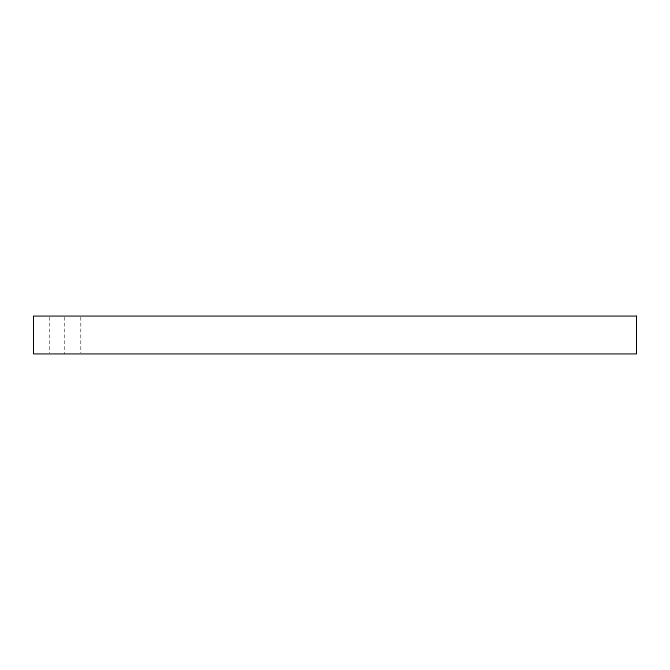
<?xml version="1.0" encoding="UTF-8"?>
<svg xmlns="http://www.w3.org/2000/svg" width="670" height="670" viewBox="0 0 670 670"><rect width="100%" height="100%" fill="white"/><g stroke="black" fill="none" stroke-linecap="round" stroke-linejoin="round"><path stroke-width="0.5" stroke-dasharray="3.35 2.51" d="M80.794 317.103L80.794 352.897M64.714 317.103L64.714 353.919M49.58 317.103L49.58 352.897"/><path stroke-width="1" d="M636.5 316.081L33.5 316.081L33.5 353.919L636.5 353.919L636.5 316.081"/></g></svg>
